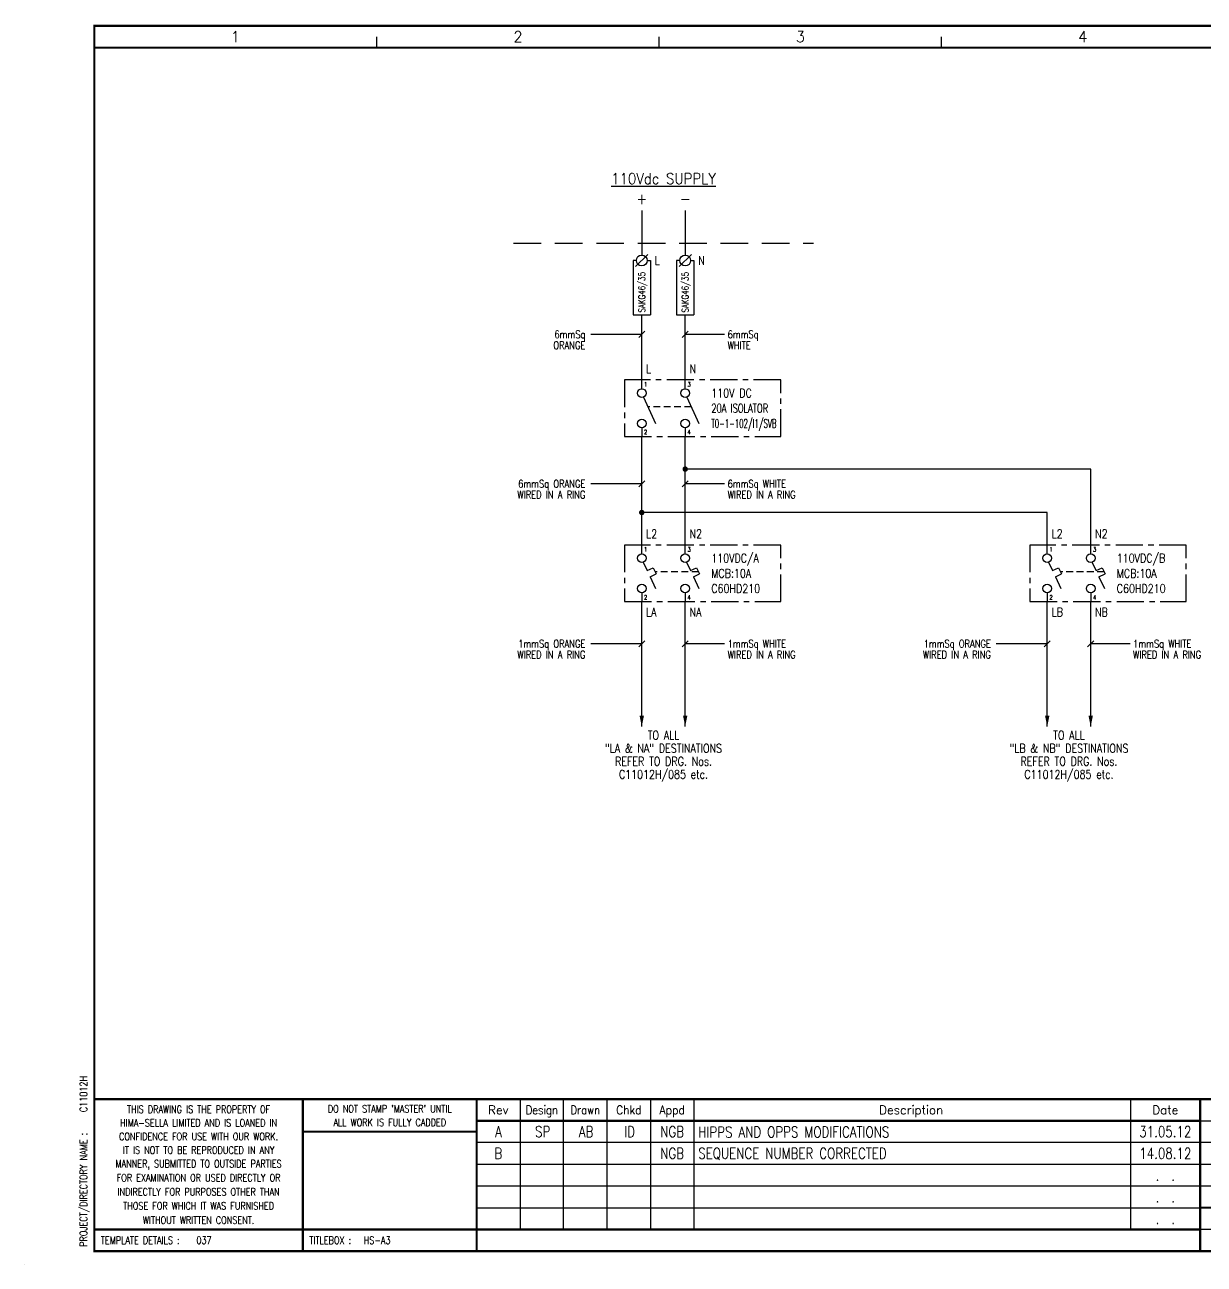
# Model space of a CAD drawing. Extents: x 0 to 414, y 0 to 285.
# Drawn here: x 0 to 271.4, y 0 to 285.2 of the extents above; entities that cross this region are included whole.
import ezdxf
from ezdxf.enums import TextEntityAlignment as Align

# ---------------------------------------------------------------- set-up
doc = ezdxf.new("R2010")
doc.units = 0
doc.header["$MEASUREMENT"] = 0
for name, pattern in [('CENTER', [2, 1.25, -0.25, 0.25, -0.25]), ('CONTINU', [0]), ('HIDDEN', [9.525, 6.35, -3.175])]:
    doc.linetypes.add(name, pattern=pattern)
doc.layers.get('0').update_dxf_attribs({"linetype": 'CONTINUOUS'})
for name, color, linetype in [('CATALOGUE', 2, 'CONTINUOUS'), ('COL', 2, 'CONTINU'), ('COUNTER', 2, 'CONTINUOUS'), ('LOCATION', 2, 'CONTINUOUS'), ('MCABBLU-TR-1_5', 4, 'CONTINUOUS'), ('MCABBRN-TR-1_5', 4, 'CONTINUOUS'), ('PCABBLU-TR-1_5', 7, 'CONTINUOUS'), ('PCABBRN-TR-1_5', 7, 'CONTINUOUS'), ('PREFIX', 2, 'CONTINUOUS'), ('RECORD', 2, 'CONTINUOUS'), ('ROW', 2, 'CONTINU'), ('SNA', 2, 'CONTINUOUS'), ('SPOTS', 7, 'CONTINUOUS'), ('TECHDATA', 2, 'CONTINUOUS'), ('TEXT', 2, 'CONTINUOUS'), ('TPOL', 3, 'CONTINUOUS'), ('UPS', 2, 'CONTINUOUS'), ('ZONE', 2, 'CONTINUOUS')]:
    doc.layers.add(name, color=color, linetype=linetype)
doc.styles.add('CATALOGU', font='ROMANS.shx', dxfattribs={"width": 0.8, "height": 2.5})
doc.styles.add('LOCATION', font='ROMANS.shx', dxfattribs={"width": 0.8, "height": 2.5})
doc.styles.add('PINS', font='ROMANS.shx', dxfattribs={"width": 0.8, "height": 2.5})
doc.styles.add('REFERENC', font='ROMANS.shx', dxfattribs={"width": 0.8, "height": 2.5})
doc.styles.add('ROMAND', font='ROMAND')
doc.styles.add('ROMANS', font='romans.shx', dxfattribs={"width": 0.8})
doc.styles.add('SYMBOL', font='romans.shx', dxfattribs={"width": 0.8})
doc.styles.add('TECHDATA', font='ROMANS.shx', dxfattribs={"width": 0.8, "height": 2.5})
doc.styles.add('TERMINAL', font='ROMANS.shx', dxfattribs={"width": 0.8, "height": 2.5})
doc.styles.add('WIRES', font='ROMANS.shx', dxfattribs={"width": 0.8, "height": 2})
doc.styles.add('ZONE', font='ROMANS.shx', dxfattribs={"width": 0.8, "height": 2.5})

# ---------------------------------------------------------------- blocks, each defined once
blk = doc.blocks.new('EDREV')
at = {"color": 2, "style": 'ROMANS', "width": 0.8}
for tag, p in [('DES', (129.2, 29.25)), ('DRN', (139.2, 29.25)), ('CHKD', (149.2, 29.25)), ('DES', (129.2, 24.25)), ('DRN', (139.2, 24.25)), ('CHKD', (149.2, 24.25)), ('DES', (129.2, 19.25)), ('DRN', (139.2, 19.25)), ('CHKD', (149.2, 19.25)), ('DES', (129.2, 14.25)), ('DRN', (139.2, 14.25)), ('CHKD', (149.2, 14.25)), ('DES', (129.2, 9.25)), ('DRN', (139.2, 9.25)), ('CHKD', (149.2, 9.25))]:
    blk.add_attdef(tag, text='', height=2.5, dxfattribs=at).set_placement(p, align=Align.CENTER)
blk = doc.blocks.new('ISOLATOR')
for p, q in [((0, -2), (0, 0)), ((10, -2), (10, 0)), ((0.3669, -3.9303), (3.1587, -10)), ((10.3669, -3.9303), (13.1587, -10)), ((0, -11), (0, -13)), ((10, -11), (10, -13))]:
    blk.add_line(p, q)
at = {"color": 3, "linetype": 'HIDDEN', "ltscale": 0.25}
blk.add_line((11.3963, -6.1682), (1.3963, -6.1682), dxfattribs=at)
at = {"color": 6, "linetype": 'CENTER', "ltscale": 5}
blk.add_lwpolyline([(-4, -13), (32, -13), (32, 0), (-4, 0)], close=True, dxfattribs=at)
for centre in [(0, -3), (10, -3), (0, -10), (10, -10)]:
    blk.add_circle(centre, 1)
at = {"layer": 'CATALOGUE', "style": 'CATALOGU', "width": 0.8, "flags": 1}
blk.add_attdef('CATALOGUE', (16, -15), '', height=1, dxfattribs=at)
at = {"layer": 'LOCATION', "style": 'LOCATION', "width": 0.8, "flags": 1}
blk.add_attdef('LOCATION', (16, -17), '', height=1, dxfattribs=at)
at = {"layer": 'RECORD', "style": 'REFERENC', "width": 1.291}
blk.add_attdef('RECORD', text='', height=2, dxfattribs=at).set_placement((16, -11), (31, -11), align=Align.FIT)
at = {"layer": 'SNA', "style": 'SYMBOL', "width": 0.8}
blk.add_attdef('SNA', (16, -4), '', height=2, dxfattribs=at)
at = {"layer": 'TECHDATA', "style": 'TECHDATA', "width": 0.8}
blk.add_attdef('TECHDATA05', text='', height=1.5, dxfattribs=at).set_placement((38, 0), align=Align.MIDDLE)
blk.add_attdef('TECHDATA02', (16, -7.5), '', height=2, dxfattribs=at)
at = {"layer": 'TPOL', "style": 'PINS', "width": 0.8}
for tag, p in [('CN1', (0.5, -0.5)), ('CN3', (10.5, -0.5))]:
    blk.add_attdef(tag, text='', height=1, dxfattribs=at).set_placement(p, align=Align.TOP_LEFT)
for tag, p in [('CN2', (0.5, -12.5)), ('CN4', (10.5, -12.5))]:
    blk.add_attdef(tag, p, '', height=1, dxfattribs=at)
at = {"layer": 'ZONE', "style": 'ZONE', "width": 0.8, "flags": 1}
blk.add_attdef('ZONE', (16, -19), '', height=1, dxfattribs=at)
blk = doc.blocks.new('MCB-2P')
for p, q in [((0, -2), (0, 0)), ((10, -2), (10, 0)), ((0.2905, -3.9569), (1.245, -5.8393)), ((1.245, -5.8393), (2.6077, -5.2125)), ((2.6077, -5.2125), (3.3179, -6.624)), ((10.2905, -3.9569), (11.245, -5.8393)), ((11.245, -5.8393), (12.6077, -5.2125)), ((12.6077, -5.2125), (13.3179, -6.624)), ((1.9049, -7.2739), (3.3179, -6.624)), ((1.9049, -7.2739), (3.1587, -10)), ((11.9049, -7.2739), (13.3179, -6.624)), ((11.9049, -7.2739), (13.1587, -10)), ((0, -11), (0, -13)), ((10, -11), (10, -13))]:
    blk.add_line(p, q)
at = {"color": 3, "linetype": 'HIDDEN', "ltscale": 0.25}
blk.add_line((13.0886, -6.1682), (3.0886, -6.1682), dxfattribs=at)
at = {"color": 6, "linetype": 'CENTER', "ltscale": 5}
blk.add_lwpolyline([(-4, -13), (32, -13), (32, 0), (-4, 0)], close=True, dxfattribs=at)
for centre in [(0, -3), (10, -3), (0, -10), (10, -10)]:
    blk.add_circle(centre, 1)
at = {"layer": 'CATALOGUE', "style": 'CATALOGU', "width": 0.8, "flags": 1}
blk.add_attdef('CATALOGUE', (16, -15), '', height=1, dxfattribs=at)
at = {"layer": 'LOCATION', "style": 'LOCATION', "width": 0.8, "flags": 1}
blk.add_attdef('LOCATION', (16, -17), '', height=1, dxfattribs=at)
at = {"layer": 'RECORD', "style": 'REFERENC', "width": 0.8}
blk.add_attdef('RECORD', (16, -11), '', height=2, dxfattribs=at)
at = {"layer": 'SNA', "style": 'SYMBOL', "width": 0.8}
blk.add_attdef('SNA', (16, -4), '', height=2, dxfattribs=at)
at = {"layer": 'TECHDATA', "style": 'TECHDATA', "width": 0.8}
blk.add_attdef('TECHDATA05', text='', height=1.5, dxfattribs=at).set_placement((38, 0), align=Align.MIDDLE)
blk.add_attdef('TECHDATA02', (16, -7.5), '', height=2, dxfattribs=at)
at = {"layer": 'TPOL', "style": 'PINS', "width": 0.8}
for tag, p in [('CN1', (0.5, -0.5)), ('CN3', (10.5, -0.5))]:
    blk.add_attdef(tag, text='', height=1, dxfattribs=at).set_placement(p, align=Align.TOP_LEFT)
for tag, p in [('CN2', (0.5, -12.8333)), ('CN4', (10.5, -12.8333))]:
    blk.add_attdef(tag, text='', height=1, dxfattribs=at).set_placement(p, align=Align.BOTTOM_LEFT)
at = {"layer": 'ZONE', "style": 'ZONE', "width": 0.8, "flags": 1}
blk.add_attdef('ZONE', (16, -19), '', height=1, dxfattribs=at)
blk = doc.blocks.new('TERM1')
for p, q in [((-1.25, 0), (-2, 0)), ((-2, 0), (-2, -12.5)), ((1.4142, 1.4142), (-1.4142, -1.4142)), ((1.25, 0), (2, 0)), ((2, 0), (2, -12.5)), ((-2, -12.5), (2, -12.5))]:
    blk.add_line(p, q)
blk.add_circle((0, 0), 1.25)
at = {"layer": 'CATALOGUE', "style": 'CATALOGU', "width": 0.8, "flags": 9}
blk.add_attdef('CATALOGUE', (3, -5), '', height=0.5, dxfattribs=at)
at = {"layer": 'COUNTER', "style": 'SYMBOL', "width": 0.8, "flags": 8}
blk.add_attdef('COUNTER', text='', height=2, dxfattribs=at).set_placement((3, 0), align=Align.MIDDLE_LEFT)
at = {"layer": 'LOCATION', "style": 'LOCATION', "width": 0.8, "flags": 1}
blk.add_attdef('LOCATION', (3, -5.75), '', height=0.5, dxfattribs=at)
at = {"layer": 'PREFIX', "style": 'TERMINAL', "width": 0.8}
blk.add_attdef('PREFIX', text='', height=2, dxfattribs=at).set_placement((-3, 0), align=Align.MIDDLE_RIGHT)
at = {"layer": 'RECORD', "style": 'REFERENC', "width": 0.8, "flags": 9}
blk.add_attdef('RECORD', (3, -4.25), '', height=0.5, dxfattribs=at)
at = {"layer": 'SNA', "style": 'SYMBOL', "width": 0.8, "flags": 9}
blk.add_attdef('SNA', (3, -3.5), '', height=0.5, dxfattribs=at)
at = {"layer": 'TECHDATA', "color": 3, "style": 'TECHDATA', "width": 0.8, "flags": 8}
blk.add_attdef('TECHDATA04', text='', height=1.5, rotation=90, dxfattribs=at).set_placement((0, -11.5), align=Align.MIDDLE_LEFT)
at = {"layer": 'TECHDATA', "style": 'TECHDATA', "width": 0.8, "flags": 9}
blk.add_attdef('TECHDATA05', (3, -9), '', height=2, dxfattribs=at)
at = {"layer": 'TPOL', "style": 'PINS', "width": 0.8, "flags": 9}
blk.add_attdef('CN2', (0, 2), '', height=0.5, dxfattribs=at)
blk.add_attdef('CN1', text='', height=0.5, dxfattribs=at).set_placement((0, -13), align=Align.TOP_LEFT)
at = {"layer": 'ZONE', "style": 'ZONE', "width": 0.8, "flags": 1}
blk.add_attdef('ZONE', (3, -6.5), '', height=0.5, dxfattribs=at)
blk = doc.blocks.new('HS-A3')
at = {"color": 1}
for p, q in [((81, 280), (81, 282.5)), ((146, 280), (146, 282.5)), ((211, 280), (211, 282.5)), ((114, 38), (114, 8)), ((124, 8), (124, 38)), ((134, 8), (134, 38)), ((144, 38), (144, 8)), ((154, 38), (154, 8)), ((254.5, 38), (254.5, 8)), ((270.5, 33), (301.5, 33)), ((301.5, 28), (104, 28)), ((104, 23), (301.5, 23)), ((301.5, 18), (104, 18)), ((104, 13), (270.5, 13)), ((301.5, 8), (270.5, 8)), ((0, 0), (0, 0.025))]:
    blk.add_line(p, q, dxfattribs=at)
at = {"color": 1, "const_width": 0.5}
blk.add_lwpolyline([(16, 3), (409, 3), (409, 285), (16, 285)], close=True, dxfattribs=at)
for points in [[(16, 280), (404, 280)], [(409, 38), (16, 38)], [(64, 3), (64, 38)], [(104, 3), (104, 38)], [(270.5, 38), (270.5, 3)], [(270.5, 33), (104, 33)], [(104, 30.5), (64, 30.5)], [(270.5, 13), (409, 13)], [(270.5, 8), (16, 8)]]:
    blk.add_lwpolyline(points, dxfattribs=at)
at = {"color": 2, "style": 'ROMAND'}
for s, p in [('1', (48.5, 282.5)), ('2', (113.5, 282.5)), ('3', (178.5, 282.5)), ('4', (243.5, 282.5))]:
    blk.add_text(s, height=2.5, dxfattribs=at).set_placement(p, align=Align.MIDDLE)
at = {"color": 3, "lineweight": 13, "style": 'ROMANS', "width": 0.8}
for s, p in [('THIS DRAWING IS THE PROPERTY OF', (40, 35.6443)), ("DO NOT STAMP 'MASTER' UNTIL", (84, 35.7693)), ('HIMA-SELLA LIMITED AND IS LOANED IN', (40, 32.5193)), ('ALL WORK IS FULLY CADDED', (84, 32.6443)), ('CONFIDENCE FOR USE WITH OUR WORK.', (40, 29.3879)), ('IT IS NOT TO BE REPRODUCED IN ANY', (40, 26.2629)), ('MANNER, SUBMITTED TO OUTSIDE PARTIES', (40, 23.1379)), ('FOR EXAMINATION OR USED DIRECTLY OR', (40, 19.9054)), ('INDIRECTLY FOR PURPOSES OTHER THAN', (40, 16.6554)), ('THOSE FOR WHICH IT WAS FURNISHED', (40, 13.4054)), ('WITHOUT WRITTEN CONSENT.', (40, 10.1554))]:
    blk.add_text(s, height=1.7, dxfattribs=at).set_placement(p, align=Align.MIDDLE_CENTER)
at = {"color": 4, "style": 'ROMAND'}
for s, p in [('Rev', (109, 34.5)), ('Description', (204, 34.5)), ('Date', (262.5, 34.5))]:
    blk.add_text(s, height=2, dxfattribs=at).set_placement(p, align=Align.CENTER)
for s, width, p in [('Design', 0.85, (119, 34.5)), ('Drawn', 0.85, (129, 34.5)), ('Chkd', 0.9, (139, 34.5)), ('Appd', 0.9, (149, 34.5))]:
    blk.add_text(s, height=2, dxfattribs=dict(at, width=width)).set_placement(p, align=Align.CENTER)
at = {"color": 3, "style": 'ROMANS', "width": 0.8}
blk.add_text('PROJECT/DIRECTORY NAME :', height=1.7, rotation=90, dxfattribs=at).set_placement((13.5, 4), align=Align.MIDDLE_LEFT)
for s, p in [('TEMPLATE DETAILS :', (17.5, 5.5)), ('TITLEBOX :', (65.5, 5.5)), ('HS-A3', (78, 5.5))]:
    blk.add_text(s, height=1.7, dxfattribs=at).set_placement(p, align=Align.MIDDLE_LEFT)
at = {"layer": 'COL', "style": 'ROMAND', "flags": 9}
for tag, p in [('COL1', (48.5, 282.5)), ('COL2', (113.5, 282.5)), ('COL3', (178.5, 282.5)), ('COL4', (243.5, 282.5)), ('COL5', (308.5, 282.5)), ('COL6', (373.5, 282.5))]:
    blk.add_attdef(tag, p, '', height=2.5, dxfattribs=at)
at = {"layer": 'ROW', "style": 'ROMAND', "flags": 9}
for tag, p in [('ROW1', (406.5, 249.5)), ('ROW2', (406.5, 188.5)), ('ROW3', (406.5, 127.5)), ('ROW4', (406.5, 66.5))]:
    blk.add_attdef(tag, p, '', height=2.5, dxfattribs=at)
at = {"layer": 'UPS', "color": 3, "style": 'ROMANS', "width": 0.8, "flags": 8}
blk.add_attdef('PROJS->NOMPRO', text='', height=1.7, rotation=90, dxfattribs=at).set_placement((13.5, 35), align=Align.MIDDLE_LEFT)
at = {"layer": 'UPS', "style": 'ROMANS', "width": 3.1263, "flags": 8}
blk.add_attdef('PLANOS->MCAN1', text='', height=2.5, rotation=0.061173, dxfattribs=at).set_placement((155, 31.6443), (254, 31.75), align=Align.FIT)
at = {"layer": 'UPS', "style": 'ROMANS', "width": 0.8, "flags": 8}
for tag, height, p in [('PLANOS->VERIF', 2.5, (293.5, 34.25)), ('PLANOS->CANVI1', 2.5, (109, 29.25)), ('PLANOS->NCAN1', 2.5, (149, 29.25)), ('PLANOS->DCAN1', 2.5, (262.5, 29.25)), ('PLANOS->ORIG', 2.5, (293.5, 29.25)), ('PLANOS->CANVI2', 2.5, (109, 24.25)), ('PLANOS->NCAN2', 2.5, (149, 24.25)), ('PLANOS->DCAN2', 2.5, (262.5, 24.25)), ('PLANOS->HECHF', 2.5, (293.5, 24.25)), ('PLANOS->CANVI3', 2.5, (109, 19.25)), ('PLANOS->NCAN3', 2.5, (149, 19.25)), ('PLANOS->DCAN3', 2.5, (262.5, 19.25)), ('PLANOS->HECHD', 2.5, (293.5, 19.25)), ('PLANOS->CANVI4', 2.5, (109, 14.25)), ('PLANOS->NCAN4', 2.5, (149, 14.25)), ('PLANOS->DCAN4', 2.5, (262.5, 14.25)), ('PLANOS->DATACREA', 2.5, (293.5, 14.25)), ('PLANOS->CANVI5', 2.5, (109, 9.25)), ('PLANOS->NCAN5', 2.5, (149, 9.25)), ('PLANOS->DCAN5', 2.5, (262.5, 9.25)), ('PLANOS->NR1', 2.5, (293.5, 9.25)), ('PROJS->DESCPRO3', 5, (345.5, 5.5)), ('PLANOS->PLANO', 5, (378.5, 5.5)), ('PLANOS->USER', 5, (402.75, 5.5)), ('PLANOS->NR2', 2.5, (293.5, 4.25))]:
    blk.add_attdef(tag, text='', height=height, dxfattribs=at).set_placement(p, align=Align.CENTER)
at = {"layer": 'UPS', "style": 'ROMANS', "flags": 8}
for tag, width, p, p2 in [('PLANOS->MCAN2', 3.0574, (155, 26.75), (254, 26.75)), ('PLANOS->MCAN3', 3.0574, (155, 21.75), (254, 21.75)), ('PLANOS->MCAN4', 3.0462, (155, 16.75), (254, 16.75)), ('PLANOS->MCAN5', 3.0574, (155, 11.75), (254, 11.75))]:
    blk.add_attdef(tag, text='', height=2.5, dxfattribs=dict(at, width=width)).set_placement(p, p2, align=Align.FIT)
at = {"layer": 'UPS', "style": 'ROMANS', "width": 0.8, "flags": 8}
blk.add_attdef('PLANOS->DENOM', (313.5, 24.25), '', height=2.5, dxfattribs=at)
at = {"layer": 'UPS', "color": 4, "style": 'ROMANS', "width": 0.8, "flags": 8}
for tag, p in [('PROJS->DESCPRO1', (303, 19.25)), ('PROJS->DESCPRO2', (303, 14.25))]:
    blk.add_attdef(tag, p, '', height=2.5, dxfattribs=at)
at = {"layer": 'UPS', "color": 3, "style": 'ROMANS', "width": 0.8, "flags": 8}
blk.add_attdef('PLANOS->PROTOTIPO', text='', height=1.7, dxfattribs=at).set_placement((39.5, 5.5), align=Align.MIDDLE_LEFT)
at = {"layer": 'UPS', "style": 'ROMANS', "width": 0.8, "flags": 8}
blk.add_attdef('PLANOS->OBS4', text='', height=2.5, dxfattribs=at).set_placement((107, 5.5), align=Align.MIDDLE_LEFT)

msp = doc.modelspace()

# ---------------------------------------------------------------- linework, layer by layer
for p, q in [((142, 242.5), (142, 232.25)), ((152, 242.5), (152, 232.25))]:
    msp.add_line(p, q)
at = {"color": 3, "linetype": 'HIDDEN'}
msp.add_line((112.5, 235), (181.5, 235), dxfattribs=at)
for points in [[(142.5, 126.2387), (141.5, 126.2387), (142, 123.7387)], [(152.5, 126.2387), (151.5, 126.2387), (152, 123.7387)], [(235.8199, 126.2387), (234.8199, 126.2387), (235.3199, 123.7387)], [(245.8199, 126.2387), (244.8199, 126.2387), (245.3199, 123.7387)]]:
    msp.add_solid(points)
at = {"layer": 'PCABBLU-TR-1_5'}
for p, q in [((152, 203.5), (152, 218.5)), ((152, 165.5), (152, 190.5)), ((245.3199, 183), (152, 183)), ((245.3199, 165.5), (245.3199, 183)), ((235.3199, 173), (142, 173)), ((152, 123.7387), (152, 152.5)), ((245.3199, 123.7387), (245.3199, 152.5))]:
    msp.add_line(p, q, dxfattribs=at)
at = {"layer": 'PCABBRN-TR-1_5'}
for p, q in [((142, 203.5), (142, 218.5)), ((142, 165.5), (142, 190.5)), ((235.3199, 165.5), (235.3199, 173)), ((142, 123.7387), (142, 152.5)), ((235.3199, 123.7387), (235.3199, 152.5))]:
    msp.add_line(p, q, dxfattribs=at)
at = {"layer": 'SPOTS', "color": 7, "const_width": 0.625}
for points in [[(151.6875, 183, 1), (152.3125, 183, 1)], [(141.6875, 173, 1), (142.3125, 173, 1)]]:
    msp.add_lwpolyline(points, format="xyb", close=True, dxfattribs=at)
at = {"layer": 'TEXT', "color": 3}
for p, q in [((142, 214), (130.2639, 214)), ((141.2933, 213.2933), (142.7067, 214.7067)), ((151.2933, 213.2933), (152.7067, 214.7067)), ((161.0533, 214), (152, 214)), ((141.2933, 178.9091), (142.7067, 180.3225)), ((151.2933, 178.9091), (152.7067, 180.3225)), ((142, 179.6158), (130.2639, 179.6158)), ((161.0533, 179.6158), (152, 179.6158)), ((142, 142.7986), (130.2639, 142.7986)), ((141.2933, 142.0919), (142.7067, 143.5053)), ((151.2933, 142.0919), (152.7067, 143.5053)), ((161.0533, 142.7986), (152, 142.7986)), ((235.3199, 142.7986), (223.5837, 142.7986)), ((234.6132, 142.0919), (236.0266, 143.5053)), ((244.6132, 142.0919), (246.0266, 143.5053)), ((254.3732, 142.7986), (245.3199, 142.7986))]:
    msp.add_line(p, q, dxfattribs=at)

# ---------------------------------------------------------------- block references
ref = msp.add_blockref('HS-A3', (0, 0))
ref.add_attrib('PROJS->NOMPRO', 'C11012H', dxfattribs={"layer": 'UPS', "color": 3, "height": 1.7, "rotation": 90, "style": 'ROMANS', "width": 0.8, "flags": 8}).set_placement((13.5, 35), align=Align.MIDDLE_LEFT)
ref.add_attrib('PLANOS->PROTOTIPO', '037', dxfattribs={"layer": 'UPS', "color": 3, "height": 1.7, "style": 'ROMANS', "width": 0.8, "flags": 8}).set_placement((39.5, 5.5), align=Align.MIDDLE_LEFT)
ref.add_attrib('PLANOS->NCAN2', 'NGB', dxfattribs={"layer": 'UPS', "height": 2.5, "style": 'ROMANS', "width": 0.8, "flags": 8}).set_placement((149, 24.25), align=Align.CENTER)
ref.add_attrib('PLANOS->NCAN1', 'NGB', dxfattribs={"layer": 'UPS', "height": 2.5, "style": 'ROMANS', "width": 0.8, "flags": 8}).set_placement((149, 29.25), align=Align.CENTER)
ref.add_attrib('PLANOS->CANVI2', 'B', dxfattribs={"layer": 'UPS', "height": 2.5, "style": 'ROMANS', "width": 0.8, "flags": 8}).set_placement((109, 24.25), align=Align.CENTER)
ref.add_attrib('PLANOS->CANVI1', 'A', dxfattribs={"layer": 'UPS', "height": 2.5, "style": 'ROMANS', "width": 0.8, "flags": 8}).set_placement((109, 29.25), align=Align.CENTER)
ref.add_attrib('PLANOS->DCAN5', '.  .', dxfattribs={"layer": 'UPS', "height": 2.5, "style": 'ROMANS', "width": 0.8, "flags": 8}).set_placement((262.5, 9.25), align=Align.CENTER)
ref.add_attrib('PLANOS->DCAN2', '14.08.12', dxfattribs={"layer": 'UPS', "height": 2.5, "style": 'ROMANS', "width": 0.8, "flags": 8}).set_placement((262.5, 24.25), align=Align.CENTER)
ref.add_attrib('PLANOS->DCAN3', '.  .', dxfattribs={"layer": 'UPS', "height": 2.5, "style": 'ROMANS', "width": 0.8, "flags": 8}).set_placement((262.5, 19.25), align=Align.CENTER)
ref.add_attrib('PLANOS->DCAN4', '.  .', dxfattribs={"layer": 'UPS', "height": 2.5, "style": 'ROMANS', "width": 0.8, "flags": 8}).set_placement((262.5, 14.25), align=Align.CENTER)
ref.add_attrib('PLANOS->DCAN1', '31.05.12', dxfattribs={"layer": 'UPS', "height": 2.5, "style": 'ROMANS', "width": 0.8, "flags": 8}).set_placement((262.5, 29.25), align=Align.CENTER)
ref = msp.add_blockref('TERM1', (142, 231))
ref.add_attrib('COUNTER', 'L', dxfattribs={"layer": 'COUNTER', "height": 2, "style": 'SYMBOL', "width": 0.8, "flags": 8}).set_placement((145, 231), align=Align.MIDDLE_LEFT)
ref.add_attrib('TECHDATA04', 'SAKG46/35', dxfattribs={"layer": 'TECHDATA', "color": 3, "height": 1.5, "rotation": 90, "style": 'TECHDATA', "width": 0.8, "flags": 8}).set_placement((142, 219), align=Align.MIDDLE_LEFT)
ref = msp.add_blockref('TERM1', (152, 231))
ref.add_attrib('COUNTER', 'N', dxfattribs={"layer": 'COUNTER', "height": 2, "style": 'SYMBOL', "width": 0.8, "flags": 8}).set_placement((155, 231), align=Align.MIDDLE_LEFT)
ref.add_attrib('TECHDATA04', 'SAKG46/35', dxfattribs={"layer": 'TECHDATA', "color": 3, "height": 1.5, "rotation": 90, "style": 'TECHDATA', "width": 0.8, "flags": 8}).set_placement((152, 219), align=Align.MIDDLE_LEFT)
ref = msp.add_blockref('ISOLATOR', (142, 203.5))
ref.add_attrib('CN1', '1', dxfattribs={"layer": 'TPOL', "height": 1, "style": 'PINS', "width": 0.8}).set_placement((142.5, 203), align=Align.TOP_LEFT)
ref.add_attrib('CN2', '2', (142.5, 191), dxfattribs={"layer": 'TPOL', "height": 1, "style": 'PINS', "width": 0.8})
ref.add_attrib('CN3', '3', dxfattribs={"layer": 'TPOL', "height": 1, "style": 'PINS', "width": 0.8}).set_placement((152.5, 203), align=Align.TOP_LEFT)
ref.add_attrib('CN4', '4', (152.5, 191), dxfattribs={"layer": 'TPOL', "height": 1, "style": 'PINS', "width": 0.8})
ref.add_attrib('SNA', '110V DC', (158, 199.5), dxfattribs={"layer": 'SNA', "height": 2, "style": 'SYMBOL', "width": 0.8})
ref.add_attrib('RECORD', 'T0-1-102/I1/SVB', dxfattribs={"layer": 'RECORD', "height": 2, "style": 'REFERENC', "width": 0.532095}).set_placement((158, 192.5), (173, 192.5), align=Align.FIT)
ref.add_attrib('TECHDATA02', '20A ISOLATOR', (158, 196), dxfattribs={"layer": 'TECHDATA', "height": 2, "style": 'TECHDATA', "width": 0.7})
for p, values in [((142, 165.5), {'CN1': '1', 'CN2': '2', 'CN3': '3', 'CN4': '4', 'SNA': '110VDC/A', 'RECORD': 'C60HD210', 'TECHDATA02': 'MCB:10A'}), ((235.3199, 165.5), {'CN1': '1', 'CN2': '2', 'CN3': '3', 'CN4': '4', 'SNA': '110VDC/B', 'RECORD': 'C60HD210', 'TECHDATA02': 'MCB:10A'})]:
    msp.add_blockref('MCB-2P', p).add_auto_attribs(values)
ref = msp.add_blockref('EDREV', (-10, 0))
ref.add_attrib('DES', 'SP', dxfattribs={"color": 2, "height": 2.5, "style": 'ROMANS', "width": 0.8}).set_placement((119.2, 29.25), align=Align.CENTER)
ref.add_attrib('DRN', 'AB', dxfattribs={"color": 2, "height": 2.5, "style": 'ROMANS', "width": 0.8}).set_placement((129.2, 29.25), align=Align.CENTER)
ref.add_attrib('CHKD', 'ID', dxfattribs={"color": 2, "height": 2.5, "style": 'ROMANS', "width": 0.8}).set_placement((139.2, 29.25), align=Align.CENTER)

# ---------------------------------------------------------------- texts
at = {"layer": 'MCABBLU-TR-1_5', "style": 'WIRES', "width": 0.8}
msp.add_text('N', height=2, dxfattribs=at).set_placement((153, 204.5), align=Align.BOTTOM_LEFT)
at = {"layer": 'MCABBRN-TR-1_5', "style": 'WIRES', "width": 0.8}
msp.add_text('L', height=2, dxfattribs=at).set_placement((143, 204.5), align=Align.BOTTOM_LEFT)
at = {"layer": 'TEXT', "style": 'ROMAND', "width": 0.9}
for s, p in [('%%U110Vdc SUPPLY', (147.0032, 248.5789)), ('+', (142.0032, 243.9955)), ('-', (152.0032, 243.9955))]:
    msp.add_text(s, height=2.5, dxfattribs=at).set_placement(p, align=Align.CENTER)
at = {"layer": 'TEXT', "color": 4, "style": 'ROMANS', "width": 0.8}
for s, p in [('6mmSq', (129.0317, 214)), ('ORANGE', (129.0317, 211.5)), ('6mmSq ORANGE', (129.0317, 179.6158)), ('WIRED IN A RING', (129.0317, 177.1158)), ('1mmSq ORANGE', (129.0317, 142.7986)), ('1mmSq ORANGE', (222.3515, 142.7986)), ('WIRED IN A RING', (129.0317, 140.2986)), ('WIRED IN A RING', (222.3515, 140.2986))]:
    msp.add_text(s, height=1.75, dxfattribs=at).set_placement(p, align=Align.MIDDLE_RIGHT)
for s, p in [('6mmSq', (161.7583, 214)), ('WHITE', (161.7583, 211.5)), ('6mmSq WHITE', (161.7583, 179.6158)), ('WIRED IN A RING', (161.7583, 177.1158)), ('1mmSq WHITE', (161.7583, 142.7986)), ('1mmSq WHITE', (255.0782, 142.7986)), ('WIRED IN A RING', (161.7583, 140.2986)), ('WIRED IN A RING', (255.0782, 140.2986))]:
    msp.add_text(s, height=1.75, dxfattribs=at).set_placement(p, align=Align.MIDDLE_LEFT)
at = {"layer": 'TEXT', "color": 4, "style": 'WIRES', "width": 0.8}
for s, p in [('L2', (143, 166.5)), ('N2', (153, 166.5)), ('L2', (236.3199, 166.5)), ('N2', (246.3199, 166.5)), ('LA', (143, 148.5)), ('NA', (153, 148.5)), ('LB', (236.3199, 148.5)), ('NB', (246.3199, 148.5))]:
    msp.add_text(s, height=2, dxfattribs=at).set_placement(p, align=Align.BOTTOM_LEFT)
at = {"layer": 'TEXT', "style": 'PINS', "width": 0.8}
for s, p in [('TO ALL', (147, 122.7387)), ('TO ALL', (240.3199, 122.7387)), ('"LA & NA" DESTINATIONS', (147, 119.7387)), ('"LB & NB" DESTINATIONS', (240.3199, 119.7387)), ('REFER TO DRG. Nos.', (147, 116.7387)), ('C11012H/085 etc.', (147, 113.7387)), ('REFER TO DRG. Nos.', (240.3199, 116.7387)), ('C11012H/085 etc.', (240.3199, 113.7387))]:
    msp.add_text(s, height=2, dxfattribs=at).set_placement(p, align=Align.TOP_CENTER)
at = {"layer": 'UPS', "insert": (155, 31.6443), "char_height": 2.5, "width": 99, "attachment_point": 1, "rotation": 0.0630253, "style": 'ROMANS'}
msp.add_mtext('HIPPS AND OPPS MODIFICATIONS', dxfattribs=at)
at = {"layer": 'UPS', "insert": (155, 26.75), "char_height": 2.5, "width": 99, "attachment_point": 1, "style": 'ROMANS'}
msp.add_mtext('SEQUENCE NUMBER CORRECTED', dxfattribs=at)

doc.saveas('drawing.dxf')
